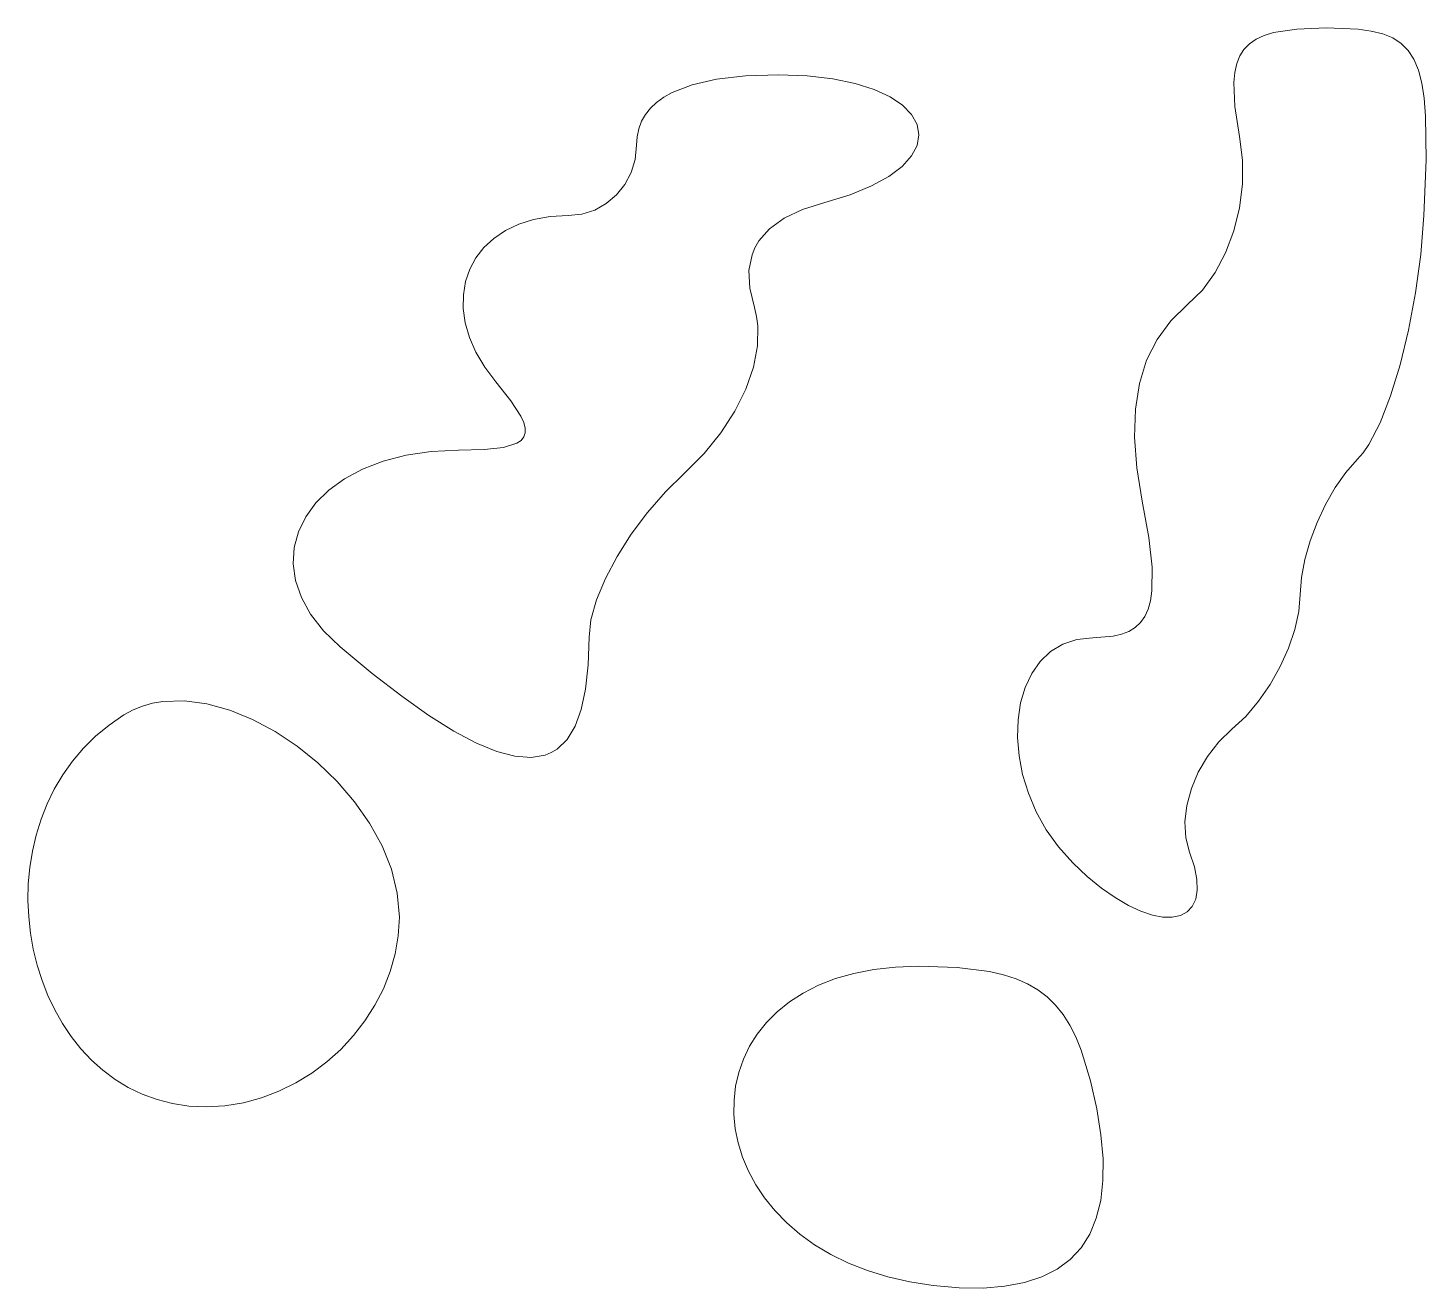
# Model space of a CAD drawing. Header units: millimetres. Extents: x -199 to 251, y -179 to 271.
# Drawn here: x 66.35 to 86.99, y -154.22 to -135.62 of the extents above; entities that cross this region are included whole.
import ezdxf

# ---------------------------------------------------------------- set-up
doc = ezdxf.new("R2010")
doc.units = ezdxf.units.MM
doc.header["$MEASUREMENT"] = 0
doc.layers.add('Camada 1', color=7, linetype='Continuous')

msp = doc.modelspace()

# ---------------------------------------------------------------- linework, layer by layer
at = {"layer": 'Camada 1', "color": 250, "lineweight": 18}
for points, knots in [([(81.0369, -146.6379), (81.0369, -146.6379), (81.1211, -146.9151), (81.1211, -146.9151), (81.1211, -146.9151), (81.1211, -146.9151), (81.2366, -147.1887), (81.2366, -147.1887), (81.2366, -147.1887), (81.2366, -147.1887), (81.3841, -147.4544), (81.3841, -147.4544), (81.3841, -147.4544), (81.3841, -147.4544), (81.5638, -147.7075), (81.5638, -147.7075), (81.5638, -147.7075), (81.5638, -147.7075), (81.7761, -147.9438), (81.7761, -147.9438), (81.7761, -147.9438), (81.7761, -147.9438), (81.9906, -148.1432), (81.9906, -148.1432), (81.9906, -148.1432), (81.9906, -148.1432), (82.2004, -148.3139), (82.2004, -148.3139), (82.2004, -148.3139), (82.2004, -148.3139), (82.4035, -148.4559), (82.4035, -148.4559), (82.4035, -148.4559), (82.4035, -148.4559), (82.5979, -148.5696), (82.5979, -148.5696), (82.5979, -148.5696), (82.5979, -148.5696), (82.7814, -148.655), (82.7814, -148.655), (82.7814, -148.655), (82.7814, -148.655), (82.9521, -148.7125), (82.9521, -148.7125), (82.9521, -148.7125), (82.9521, -148.7125), (83.1079, -148.7421), (83.1079, -148.7421), (83.1079, -148.7421), (83.1079, -148.7421), (83.2467, -148.744), (83.2467, -148.744), (83.2467, -148.744), (83.2467, -148.744), (83.3665, -148.7185), (83.3665, -148.7185), (83.3665, -148.7185), (83.3665, -148.7185), (83.4654, -148.6657), (83.4654, -148.6657), (83.4654, -148.6657), (83.4654, -148.6657), (83.5412, -148.5858), (83.5412, -148.5858), (83.5412, -148.5858), (83.5412, -148.5858), (83.5917, -148.479), (83.5917, -148.479), (83.5917, -148.479), (83.5917, -148.479), (83.6152, -148.3455), (83.6152, -148.3455), (83.6152, -148.3455), (83.6152, -148.3455), (83.6095, -148.1855), (83.6095, -148.1855), (83.6095, -148.1855), (83.6095, -148.1855), (83.5726, -147.9991), (83.5726, -147.9991), (83.5726, -147.9991), (83.5726, -147.9991), (83.5024, -147.7866), (83.5024, -147.7866), (83.5024, -147.7866), (83.5024, -147.7866), (83.446, -147.5711), (83.446, -147.5711), (83.446, -147.5711), (83.446, -147.5711), (83.4332, -147.3375), (83.4332, -147.3375), (83.4332, -147.3375), (83.4332, -147.3375), (83.4614, -147.0931), (83.4614, -147.0931), (83.4614, -147.0931), (83.4614, -147.0931), (83.528, -146.8454), (83.528, -146.8454), (83.528, -146.8454), (83.528, -146.8454), (83.6305, -146.6018), (83.6305, -146.6018), (83.6305, -146.6018), (83.6305, -146.6018), (83.7663, -146.3699), (83.7663, -146.3699), (83.7663, -146.3699), (83.7663, -146.3699), (83.9328, -146.157), (83.9328, -146.157), (83.9328, -146.157), (83.9328, -146.157), (84.1275, -145.9707), (84.1275, -145.9707), (84.1275, -145.9707), (84.1275, -145.9707), (84.3302, -145.7805), (84.3302, -145.7805), (84.3302, -145.7805), (84.3302, -145.7805), (84.5193, -145.5573), (84.5193, -145.5573), (84.5193, -145.5573), (84.5193, -145.5573), (84.6906, -145.3092), (84.6906, -145.3092), (84.6906, -145.3092), (84.6906, -145.3092), (84.84, -145.0444), (84.84, -145.0444), (84.84, -145.0444), (84.84, -145.0444), (84.9634, -144.7709), (84.9634, -144.7709), (84.9634, -144.7709), (84.9634, -144.7709), (85.0567, -144.4972), (85.0567, -144.4972), (85.0567, -144.4972), (85.0567, -144.4972), (85.1157, -144.2311), (85.1157, -144.2311), (85.1157, -144.2311), (85.1157, -144.2311), (85.1363, -143.9809), (85.1363, -143.9809), (85.1363, -143.9809), (85.1363, -143.9809), (85.1534, -143.7305), (85.1534, -143.7305), (85.1534, -143.7305), (85.1534, -143.7305), (85.2026, -143.4641), (85.2026, -143.4641), (85.2026, -143.4641), (85.2026, -143.4641), (85.2802, -143.1899), (85.2802, -143.1899), (85.2802, -143.1899), (85.2802, -143.1899), (85.383, -142.916), (85.383, -142.916), (85.383, -142.916), (85.383, -142.916), (85.5075, -142.6507), (85.5075, -142.6507), (85.5075, -142.6507), (85.5075, -142.6507), (85.6501, -142.4022), (85.6501, -142.4022), (85.6501, -142.4022), (85.6501, -142.4022), (85.8075, -142.1784), (85.8075, -142.1784), (85.8075, -142.1784), (85.8075, -142.1784), (85.9763, -141.9878), (85.9763, -141.9878), (85.9763, -141.9878), (85.9763, -141.9878), (86.0625, -141.8889), (86.0625, -141.8889), (86.0625, -141.8889), (86.0625, -141.8889), (86.1478, -141.7645), (86.1478, -141.7645), (86.1478, -141.7645), (86.1478, -141.7645), (86.3135, -141.4469), (86.3135, -141.4469), (86.3135, -141.4469), (86.3135, -141.4469), (86.4694, -141.0496), (86.4694, -141.0496), (86.4694, -141.0496), (86.4694, -141.0496), (86.6114, -140.5876), (86.6114, -140.5876), (86.6114, -140.5876), (86.6114, -140.5876), (86.7355, -140.0754), (86.7355, -140.0754), (86.7355, -140.0754), (86.7355, -140.0754), (86.8376, -139.5281), (86.8376, -139.5281), (86.8376, -139.5281), (86.8376, -139.5281), (86.9138, -138.9601), (86.9138, -138.9601), (86.9138, -138.9601), (86.9138, -138.9601), (86.9599, -138.3864), (86.9599, -138.3864), (86.9599, -138.3864), (86.9599, -138.3864), (86.9922, -137.5613), (86.9922, -137.5613), (86.9922, -137.5613), (86.9922, -137.5613), (86.9862, -136.9161), (86.9862, -136.9161), (86.9862, -136.9161), (86.9862, -136.9161), (86.9654, -136.6542), (86.9654, -136.6542), (86.9654, -136.6542), (86.9654, -136.6542), (86.9307, -136.4292), (86.9307, -136.4292), (86.9307, -136.4292), (86.9307, -136.4292), (86.8809, -136.2384), (86.8809, -136.2384), (86.8809, -136.2384), (86.8809, -136.2384), (86.8144, -136.0791), (86.8144, -136.0791), (86.8144, -136.0791), (86.8144, -136.0791), (86.7299, -135.9486), (86.7299, -135.9486), (86.7299, -135.9486), (86.7299, -135.9486), (86.6261, -135.8443), (86.6261, -135.8443), (86.6261, -135.8443), (86.6261, -135.8443), (86.5015, -135.7634), (86.5015, -135.7634), (86.5015, -135.7634), (86.5015, -135.7634), (86.3546, -135.7032), (86.3546, -135.7032), (86.3546, -135.7032), (86.3546, -135.7032), (86.1841, -135.6611), (86.1841, -135.6611), (86.1841, -135.6611), (86.1841, -135.6611), (85.9887, -135.6344), (85.9887, -135.6344), (85.9887, -135.6344), (85.9887, -135.6344), (85.5171, -135.6162), (85.5171, -135.6162), (85.5171, -135.6162), (85.5171, -135.6162), (85.0844, -135.632), (85.0844, -135.632), (85.0844, -135.632), (85.0844, -135.632), (84.7423, -135.6846), (84.7423, -135.6846), (84.7423, -135.6846), (84.7423, -135.6846), (84.6032, -135.7273), (84.6032, -135.7273), (84.6032, -135.7273), (84.6032, -135.7273), (84.4845, -135.7821), (84.4845, -135.7821), (84.4845, -135.7821), (84.4845, -135.7821), (84.3852, -135.85), (84.3852, -135.85), (84.3852, -135.85), (84.3852, -135.85), (84.3047, -135.9321), (84.3047, -135.9321), (84.3047, -135.9321), (84.3047, -135.9321), (84.2421, -136.0293), (84.2421, -136.0293), (84.2421, -136.0293), (84.2421, -136.0293), (84.1966, -136.1427), (84.1966, -136.1427), (84.1966, -136.1427), (84.1966, -136.1427), (84.1675, -136.2732), (84.1675, -136.2732), (84.1675, -136.2732), (84.1675, -136.2732), (84.1539, -136.4217), (84.1539, -136.4217), (84.1539, -136.4217), (84.1539, -136.4217), (84.1704, -136.7771), (84.1704, -136.7771), (84.1704, -136.7771), (84.1704, -136.7771), (84.2395, -137.2167), (84.2395, -137.2167), (84.2395, -137.2167), (84.2395, -137.2167), (84.283, -137.5669), (84.283, -137.5669), (84.283, -137.5669), (84.283, -137.5669), (84.2817, -137.9217), (84.2817, -137.9217), (84.2817, -137.9217), (84.2817, -137.9217), (84.2381, -138.2732), (84.2381, -138.2732), (84.2381, -138.2732), (84.2381, -138.2732), (84.1546, -138.6134), (84.1546, -138.6134), (84.1546, -138.6134), (84.1546, -138.6134), (84.0339, -138.9342), (84.0339, -138.9342), (84.0339, -138.9342), (84.0339, -138.9342), (83.8782, -139.2278), (83.8782, -139.2278), (83.8782, -139.2278), (83.8782, -139.2278), (83.6902, -139.486), (83.6902, -139.486), (83.6902, -139.486), (83.6902, -139.486), (83.4723, -139.701), (83.4723, -139.701), (83.4723, -139.701), (83.4723, -139.701), (83.223, -139.9414), (83.223, -139.9414), (83.223, -139.9414), (83.223, -139.9414), (83.0215, -140.2147), (83.0215, -140.2147), (83.0215, -140.2147), (83.0215, -140.2147), (82.8676, -140.5219), (82.8676, -140.5219), (82.8676, -140.5219), (82.8676, -140.5219), (82.7609, -140.864), (82.7609, -140.864), (82.7609, -140.864), (82.7609, -140.864), (82.7014, -141.242), (82.7014, -141.242), (82.7014, -141.242), (82.7014, -141.242), (82.6888, -141.657), (82.6888, -141.657), (82.6888, -141.657), (82.6888, -141.657), (82.7227, -142.1101), (82.7227, -142.1101), (82.7227, -142.1101), (82.7227, -142.1101), (82.803, -142.6021), (82.803, -142.6021), (82.803, -142.6021), (82.803, -142.6021), (82.899, -143.1384), (82.899, -143.1384), (82.899, -143.1384), (82.899, -143.1384), (82.947, -143.5779), (82.947, -143.5779), (82.947, -143.5779), (82.947, -143.5779), (82.9444, -143.9285), (82.9444, -143.9285), (82.9444, -143.9285), (82.9444, -143.9285), (82.9232, -144.0729), (82.9232, -144.0729), (82.9232, -144.0729), (82.9232, -144.0729), (82.8883, -144.198), (82.8883, -144.198), (82.8883, -144.198), (82.8883, -144.198), (82.8393, -144.3047), (82.8393, -144.3047), (82.8393, -144.3047), (82.8393, -144.3047), (82.7759, -144.394), (82.7759, -144.394), (82.7759, -144.394), (82.7759, -144.394), (82.6978, -144.467), (82.6978, -144.467), (82.6978, -144.467), (82.6978, -144.467), (82.6046, -144.5245), (82.6046, -144.5245), (82.6046, -144.5245), (82.6046, -144.5245), (82.4959, -144.5675), (82.4959, -144.5675), (82.4959, -144.5675), (82.4959, -144.5675), (82.3714, -144.597), (82.3714, -144.597), (82.3714, -144.597), (82.3714, -144.597), (82.0736, -144.6195), (82.0736, -144.6195), (82.0736, -144.6195), (82.0736, -144.6195), (81.838, -144.6436), (81.838, -144.6436), (81.838, -144.6436), (81.838, -144.6436), (81.6295, -144.7128), (81.6295, -144.7128), (81.6295, -144.7128), (81.6295, -144.7128), (81.4485, -144.8228), (81.4485, -144.8228), (81.4485, -144.8228), (81.4485, -144.8228), (81.2953, -144.9692), (81.2953, -144.9692), (81.2953, -144.9692), (81.2953, -144.9692), (81.1704, -145.1474), (81.1704, -145.1474), (81.1704, -145.1474), (81.1704, -145.1474), (81.0742, -145.353), (81.0742, -145.353), (81.0742, -145.353), (81.0742, -145.353), (81.007, -145.5817), (81.007, -145.5817), (81.007, -145.5817), (81.007, -145.5817), (80.9693, -145.829), (80.9693, -145.829), (80.9693, -145.829), (80.9693, -145.829), (80.9614, -146.0904), (80.9614, -146.0904), (80.9614, -146.0904), (80.9614, -146.0904), (80.9839, -146.3615), (80.9839, -146.3615), (80.9839, -146.3615), (80.9839, -146.3615), (81.0369, -146.6379), (81.0369, -146.6379)], [0, 0, 0, 0, 0.0084034, 0.0084034, 0.0084034, 0.0084034, 0.0168067, 0.0168067, 0.0168067, 0.0168067, 0.0252101, 0.0252101, 0.0252101, 0.0252101, 0.0336134, 0.0336134, 0.0336134, 0.0336134, 0.0420168, 0.0420168, 0.0420168, 0.0420168, 0.0504202, 0.0504202, 0.0504202, 0.0504202, 0.0588235, 0.0588235, 0.0588235, 0.0588235, 0.0672269, 0.0672269, 0.0672269, 0.0672269, 0.0756303, 0.0756303, 0.0756303, 0.0756303, 0.0840336, 0.0840336, 0.0840336, 0.0840336, 0.092437, 0.092437, 0.092437, 0.092437, 0.1008403, 0.1008403, 0.1008403, 0.1008403, 0.1092437, 0.1092437, 0.1092437, 0.1092437, 0.1176471, 0.1176471, 0.1176471, 0.1176471, 0.1260504, 0.1260504, 0.1260504, 0.1260504, 0.1344538, 0.1344538, 0.1344538, 0.1344538, 0.1428571, 0.1428571, 0.1428571, 0.1428571, 0.1512605, 0.1512605, 0.1512605, 0.1512605, 0.1596639, 0.1596639, 0.1596639, 0.1596639, 0.1680672, 0.1680672, 0.1680672, 0.1680672, 0.1764706, 0.1764706, 0.1764706, 0.1764706, 0.1848739, 0.1848739, 0.1848739, 0.1848739, 0.1932773, 0.1932773, 0.1932773, 0.1932773, 0.2016807, 0.2016807, 0.2016807, 0.2016807, 0.210084, 0.210084, 0.210084, 0.210084, 0.2184874, 0.2184874, 0.2184874, 0.2184874, 0.2268908, 0.2268908, 0.2268908, 0.2268908, 0.2352941, 0.2352941, 0.2352941, 0.2352941, 0.2436975, 0.2436975, 0.2436975, 0.2436975, 0.2521008, 0.2521008, 0.2521008, 0.2521008, 0.2605042, 0.2605042, 0.2605042, 0.2605042, 0.2689076, 0.2689076, 0.2689076, 0.2689076, 0.2773109, 0.2773109, 0.2773109, 0.2773109, 0.2857143, 0.2857143, 0.2857143, 0.2857143, 0.2941176, 0.2941176, 0.2941176, 0.2941176, 0.302521, 0.302521, 0.302521, 0.302521, 0.3109244, 0.3109244, 0.3109244, 0.3109244, 0.3193277, 0.3193277, 0.3193277, 0.3193277, 0.3277311, 0.3277311, 0.3277311, 0.3277311, 0.3361345, 0.3361345, 0.3361345, 0.3361345, 0.3445378, 0.3445378, 0.3445378, 0.3445378, 0.3529412, 0.3529412, 0.3529412, 0.3529412, 0.3613445, 0.3613445, 0.3613445, 0.3613445, 0.3697479, 0.3697479, 0.3697479, 0.3697479, 0.3781513, 0.3781513, 0.3781513, 0.3781513, 0.3865546, 0.3865546, 0.3865546, 0.3865546, 0.394958, 0.394958, 0.394958, 0.394958, 0.4033613, 0.4033613, 0.4033613, 0.4033613, 0.4117647, 0.4117647, 0.4117647, 0.4117647, 0.4201681, 0.4201681, 0.4201681, 0.4201681, 0.4285714, 0.4285714, 0.4285714, 0.4285714, 0.4369748, 0.4369748, 0.4369748, 0.4369748, 0.4453782, 0.4453782, 0.4453782, 0.4453782, 0.4537815, 0.4537815, 0.4537815, 0.4537815, 0.4621849, 0.4621849, 0.4621849, 0.4621849, 0.4705882, 0.4705882, 0.4705882, 0.4705882, 0.4789916, 0.4789916, 0.4789916, 0.4789916, 0.487395, 0.487395, 0.487395, 0.487395, 0.4957983, 0.4957983, 0.4957983, 0.4957983, 0.5042017, 0.5042017, 0.5042017, 0.5042017, 0.512605, 0.512605, 0.512605, 0.512605, 0.5210084, 0.5210084, 0.5210084, 0.5210084, 0.5294118, 0.5294118, 0.5294118, 0.5294118, 0.5378151, 0.5378151, 0.5378151, 0.5378151, 0.5462185, 0.5462185, 0.5462185, 0.5462185, 0.5546218, 0.5546218, 0.5546218, 0.5546218, 0.5630252, 0.5630252, 0.5630252, 0.5630252, 0.5714286, 0.5714286, 0.5714286, 0.5714286, 0.5798319, 0.5798319, 0.5798319, 0.5798319, 0.5882353, 0.5882353, 0.5882353, 0.5882353, 0.5966387, 0.5966387, 0.5966387, 0.5966387, 0.605042, 0.605042, 0.605042, 0.605042, 0.6134454, 0.6134454, 0.6134454, 0.6134454, 0.6218487, 0.6218487, 0.6218487, 0.6218487, 0.6302521, 0.6302521, 0.6302521, 0.6302521, 0.6386555, 0.6386555, 0.6386555, 0.6386555, 0.6470588, 0.6470588, 0.6470588, 0.6470588, 0.6554622, 0.6554622, 0.6554622, 0.6554622, 0.6638655, 0.6638655, 0.6638655, 0.6638655, 0.6722689, 0.6722689, 0.6722689, 0.6722689, 0.6806723, 0.6806723, 0.6806723, 0.6806723, 0.6890756, 0.6890756, 0.6890756, 0.6890756, 0.697479, 0.697479, 0.697479, 0.697479, 0.7058824, 0.7058824, 0.7058824, 0.7058824, 0.7142857, 0.7142857, 0.7142857, 0.7142857, 0.7226891, 0.7226891, 0.7226891, 0.7226891, 0.7310924, 0.7310924, 0.7310924, 0.7310924, 0.7394958, 0.7394958, 0.7394958, 0.7394958, 0.7478992, 0.7478992, 0.7478992, 0.7478992, 0.7563025, 0.7563025, 0.7563025, 0.7563025, 0.7647059, 0.7647059, 0.7647059, 0.7647059, 0.7731092, 0.7731092, 0.7731092, 0.7731092, 0.7815126, 0.7815126, 0.7815126, 0.7815126, 0.789916, 0.789916, 0.789916, 0.789916, 0.7983193, 0.7983193, 0.7983193, 0.7983193, 0.8067227, 0.8067227, 0.8067227, 0.8067227, 0.8151261, 0.8151261, 0.8151261, 0.8151261, 0.8235294, 0.8235294, 0.8235294, 0.8235294, 0.8319328, 0.8319328, 0.8319328, 0.8319328, 0.8403361, 0.8403361, 0.8403361, 0.8403361, 0.8487395, 0.8487395, 0.8487395, 0.8487395, 0.8571429, 0.8571429, 0.8571429, 0.8571429, 0.8655462, 0.8655462, 0.8655462, 0.8655462, 0.8739496, 0.8739496, 0.8739496, 0.8739496, 0.8823529, 0.8823529, 0.8823529, 0.8823529, 0.8907563, 0.8907563, 0.8907563, 0.8907563, 0.8991597, 0.8991597, 0.8991597, 0.8991597, 0.907563, 0.907563, 0.907563, 0.907563, 0.9159664, 0.9159664, 0.9159664, 0.9159664, 0.9243697, 0.9243697, 0.9243697, 0.9243697, 0.9327731, 0.9327731, 0.9327731, 0.9327731, 0.9411765, 0.9411765, 0.9411765, 0.9411765, 0.9495798, 0.9495798, 0.9495798, 0.9495798, 0.9579832, 0.9579832, 0.9579832, 0.9579832, 0.9663866, 0.9663866, 0.9663866, 0.9663866, 0.9747899, 0.9747899, 0.9747899, 0.9747899, 0.9831933, 0.9831933, 0.9831933, 0.9831933, 1, 1, 1, 1]), ([(79.0614, -137.8091), (79.0614, -137.8091), (79.2576, -137.6604), (79.2576, -137.6604), (79.2576, -137.6604), (79.2576, -137.6604), (79.3963, -137.506), (79.3963, -137.506), (79.3963, -137.506), (79.3963, -137.506), (79.4785, -137.3491), (79.4785, -137.3491), (79.4785, -137.3491), (79.4785, -137.3491), (79.5052, -137.1925), (79.5052, -137.1925), (79.5052, -137.1925), (79.5052, -137.1925), (79.4777, -137.0396), (79.4777, -137.0396), (79.4777, -137.0396), (79.4777, -137.0396), (79.397, -136.8932), (79.397, -136.8932), (79.397, -136.8932), (79.397, -136.8932), (79.2643, -136.7565), (79.2643, -136.7565), (79.2643, -136.7565), (79.2643, -136.7565), (79.0806, -136.6324), (79.0806, -136.6324), (79.0806, -136.6324), (79.0806, -136.6324), (78.8469, -136.524), (78.8469, -136.524), (78.8469, -136.524), (78.8469, -136.524), (78.5646, -136.4344), (78.5646, -136.4344), (78.5646, -136.4344), (78.5646, -136.4344), (78.2346, -136.3666), (78.2346, -136.3666), (78.2346, -136.3666), (78.2346, -136.3666), (77.8579, -136.3238), (77.8579, -136.3238), (77.8579, -136.3238), (77.8579, -136.3238), (77.4359, -136.3088), (77.4359, -136.3088), (77.4359, -136.3088), (77.4359, -136.3088), (76.9436, -136.325), (76.9436, -136.325), (76.9436, -136.325), (76.9436, -136.325), (76.5171, -136.3737), (76.5171, -136.3737), (76.5171, -136.3737), (76.5171, -136.3737), (76.1561, -136.4548), (76.1561, -136.4548), (76.1561, -136.4548), (76.1561, -136.4548), (75.8608, -136.5685), (75.8608, -136.5685), (75.8608, -136.5685), (75.8608, -136.5685), (75.7377, -136.6375), (75.7377, -136.6375), (75.7377, -136.6375), (75.7377, -136.6375), (75.6311, -136.7146), (75.6311, -136.7146), (75.6311, -136.7146), (75.6311, -136.7146), (75.5409, -136.7998), (75.5409, -136.7998), (75.5409, -136.7998), (75.5409, -136.7998), (75.467, -136.8931), (75.467, -136.8931), (75.467, -136.8931), (75.467, -136.8931), (75.4096, -136.9946), (75.4096, -136.9946), (75.4096, -136.9946), (75.4096, -136.9946), (75.3686, -137.1041), (75.3686, -137.1041), (75.3686, -137.1041), (75.3686, -137.1041), (75.344, -137.2218), (75.344, -137.2218), (75.344, -137.2218), (75.344, -137.2218), (75.3358, -137.3476), (75.3358, -137.3476), (75.3358, -137.3476), (75.3358, -137.3476), (75.3152, -137.5563), (75.3152, -137.5563), (75.3152, -137.5563), (75.3152, -137.5563), (75.2562, -137.751), (75.2562, -137.751), (75.2562, -137.751), (75.2562, -137.751), (75.163, -137.9274), (75.163, -137.9274), (75.163, -137.9274), (75.163, -137.9274), (75.0396, -138.0813), (75.0396, -138.0813), (75.0396, -138.0813), (75.0396, -138.0813), (74.8902, -138.2084), (74.8902, -138.2084), (74.8902, -138.2084), (74.8902, -138.2084), (74.7188, -138.3045), (74.7188, -138.3045), (74.7188, -138.3045), (74.7188, -138.3045), (74.5297, -138.3652), (74.5297, -138.3652), (74.5297, -138.3652), (74.5297, -138.3652), (74.327, -138.3864), (74.327, -138.3864), (74.327, -138.3864), (74.327, -138.3864), (74.0609, -138.4013), (74.0609, -138.4013), (74.0609, -138.4013), (74.0609, -138.4013), (73.8172, -138.4443), (73.8172, -138.4443), (73.8172, -138.4443), (73.8172, -138.4443), (73.5968, -138.5135), (73.5968, -138.5135), (73.5968, -138.5135), (73.5968, -138.5135), (73.4004, -138.6068), (73.4004, -138.6068), (73.4004, -138.6068), (73.4004, -138.6068), (73.2292, -138.7221), (73.2292, -138.7221), (73.2292, -138.7221), (73.2292, -138.7221), (73.084, -138.8572), (73.084, -138.8572), (73.084, -138.8572), (73.084, -138.8572), (72.9657, -139.0101), (72.9657, -139.0101), (72.9657, -139.0101), (72.9657, -139.0101), (72.8752, -139.1787), (72.8752, -139.1787), (72.8752, -139.1787), (72.8752, -139.1787), (72.8133, -139.3608), (72.8133, -139.3608), (72.8133, -139.3608), (72.8133, -139.3608), (72.7811, -139.5545), (72.7811, -139.5545), (72.7811, -139.5545), (72.7811, -139.5545), (72.7795, -139.7576), (72.7795, -139.7576), (72.7795, -139.7576), (72.7795, -139.7576), (72.8092, -139.968), (72.8092, -139.968), (72.8092, -139.968), (72.8092, -139.968), (72.8713, -140.1836), (72.8713, -140.1836), (72.8713, -140.1836), (72.8713, -140.1836), (72.9667, -140.4024), (72.9667, -140.4024), (72.9667, -140.4024), (72.9667, -140.4024), (73.0963, -140.6221), (73.0963, -140.6221), (73.0963, -140.6221), (73.0963, -140.6221), (73.2609, -140.8409), (73.2609, -140.8409), (73.2609, -140.8409), (73.2609, -140.8409), (73.4831, -141.1213), (73.4831, -141.1213), (73.4831, -141.1213), (73.4831, -141.1213), (73.628, -141.3467), (73.628, -141.3467), (73.628, -141.3467), (73.628, -141.3467), (73.6705, -141.4406), (73.6705, -141.4406), (73.6705, -141.4406), (73.6705, -141.4406), (73.6925, -141.5227), (73.6925, -141.5227), (73.6925, -141.5227), (73.6925, -141.5227), (73.6938, -141.5939), (73.6938, -141.5939), (73.6938, -141.5939), (73.6938, -141.5939), (73.6739, -141.6547), (73.6739, -141.6547), (73.6739, -141.6547), (73.6739, -141.6547), (73.6324, -141.7057), (73.6324, -141.7057), (73.6324, -141.7057), (73.6324, -141.7057), (73.569, -141.7479), (73.569, -141.7479), (73.569, -141.7479), (73.569, -141.7479), (73.3748, -141.8078), (73.3748, -141.8078), (73.3748, -141.8078), (73.3748, -141.8078), (73.0886, -141.8398), (73.0886, -141.8398), (73.0886, -141.8398), (73.0886, -141.8398), (72.7071, -141.8492), (72.7071, -141.8492), (72.7071, -141.8492), (72.7071, -141.8492), (72.306, -141.8682), (72.306, -141.8682), (72.306, -141.8682), (72.306, -141.8682), (71.9352, -141.9229), (71.9352, -141.9229), (71.9352, -141.9229), (71.9352, -141.9229), (71.5968, -142.0105), (71.5968, -142.0105), (71.5968, -142.0105), (71.5968, -142.0105), (71.2924, -142.1278), (71.2924, -142.1278), (71.2924, -142.1278), (71.2924, -142.1278), (71.024, -142.2719), (71.024, -142.2719), (71.024, -142.2719), (71.024, -142.2719), (70.7934, -142.4397), (70.7934, -142.4397), (70.7934, -142.4397), (70.7934, -142.4397), (70.6023, -142.6281), (70.6023, -142.6281), (70.6023, -142.6281), (70.6023, -142.6281), (70.4526, -142.8342), (70.4526, -142.8342), (70.4526, -142.8342), (70.4526, -142.8342), (70.3461, -143.055), (70.3461, -143.055), (70.3461, -143.055), (70.3461, -143.055), (70.2846, -143.2873), (70.2846, -143.2873), (70.2846, -143.2873), (70.2846, -143.2873), (70.27, -143.5283), (70.27, -143.5283), (70.27, -143.5283), (70.27, -143.5283), (70.3041, -143.7747), (70.3041, -143.7747), (70.3041, -143.7747), (70.3041, -143.7747), (70.3886, -144.0236), (70.3886, -144.0236), (70.3886, -144.0236), (70.3886, -144.0236), (70.5255, -144.2721), (70.5255, -144.2721), (70.5255, -144.2721), (70.5255, -144.2721), (70.7164, -144.5169), (70.7164, -144.5169), (70.7164, -144.5169), (70.7164, -144.5169), (70.9634, -144.7552), (70.9634, -144.7552), (70.9634, -144.7552), (70.9634, -144.7552), (71.4353, -145.145), (71.4353, -145.145), (71.4353, -145.145), (71.4353, -145.145), (71.8714, -145.4818), (71.8714, -145.4818), (71.8714, -145.4818), (71.8714, -145.4818), (72.2727, -145.7655), (72.2727, -145.7655), (72.2727, -145.7655), (72.2727, -145.7655), (72.6396, -145.9961), (72.6396, -145.9961), (72.6396, -145.9961), (72.6396, -145.9961), (72.9731, -146.1735), (72.9731, -146.1735), (72.9731, -146.1735), (72.9731, -146.1735), (73.2737, -146.2978), (73.2737, -146.2978), (73.2737, -146.2978), (73.2737, -146.2978), (73.5423, -146.369), (73.5423, -146.369), (73.5423, -146.369), (73.5423, -146.369), (73.7795, -146.3869), (73.7795, -146.3869), (73.7795, -146.3869), (73.7795, -146.3869), (73.9861, -146.3516), (73.9861, -146.3516), (73.9861, -146.3516), (73.9861, -146.3516), (74.0782, -146.314), (74.0782, -146.314), (74.0782, -146.314), (74.0782, -146.314), (74.1628, -146.263), (74.1628, -146.263), (74.1628, -146.263), (74.1628, -146.263), (74.3103, -146.1211), (74.3103, -146.1211), (74.3103, -146.1211), (74.3103, -146.1211), (74.4294, -145.9259), (74.4294, -145.9259), (74.4294, -145.9259), (74.4294, -145.9259), (74.5208, -145.6773), (74.5208, -145.6773), (74.5208, -145.6773), (74.5208, -145.6773), (74.5851, -145.3754), (74.5851, -145.3754), (74.5851, -145.3754), (74.5851, -145.3754), (74.6232, -145.02), (74.6232, -145.02), (74.6232, -145.02), (74.6232, -145.02), (74.6357, -144.6112), (74.6357, -144.6112), (74.6357, -144.6112), (74.6357, -144.6112), (74.6645, -144.352), (74.6645, -144.352), (74.6645, -144.352), (74.6645, -144.352), (74.747, -144.0603), (74.747, -144.0603), (74.747, -144.0603), (74.747, -144.0603), (74.8773, -143.7462), (74.8773, -143.7462), (74.8773, -143.7462), (74.8773, -143.7462), (75.0498, -143.4196), (75.0498, -143.4196), (75.0498, -143.4196), (75.0498, -143.4196), (75.2586, -143.0904), (75.2586, -143.0904), (75.2586, -143.0904), (75.2586, -143.0904), (75.4981, -142.7685), (75.4981, -142.7685), (75.4981, -142.7685), (75.4981, -142.7685), (75.7623, -142.4639), (75.7623, -142.4639), (75.7623, -142.4639), (75.7623, -142.4639), (76.0456, -142.1865), (76.0456, -142.1865), (76.0456, -142.1865), (76.0456, -142.1865), (76.3339, -141.8994), (76.3339, -141.8994), (76.3339, -141.8994), (76.3339, -141.8994), (76.5829, -141.5921), (76.5829, -141.5921), (76.5829, -141.5921), (76.5829, -141.5921), (76.7894, -141.272), (76.7894, -141.272), (76.7894, -141.272), (76.7894, -141.272), (76.9504, -140.9467), (76.9504, -140.9467), (76.9504, -140.9467), (76.9504, -140.9467), (77.0627, -140.6234), (77.0627, -140.6234), (77.0627, -140.6234), (77.0627, -140.6234), (77.1231, -140.3098), (77.1231, -140.3098), (77.1231, -140.3098), (77.1231, -140.3098), (77.1287, -140.0132), (77.1287, -140.0132), (77.1287, -140.0132), (77.1287, -140.0132), (77.1098, -139.8736), (77.1098, -139.8736), (77.1098, -139.8736), (77.1098, -139.8736), (77.0761, -139.7411), (77.0761, -139.7411), (77.0761, -139.7411), (77.0761, -139.7411), (77.0085, -139.4565), (77.0085, -139.4565), (77.0085, -139.4565), (77.0085, -139.4565), (76.997, -139.1985), (76.997, -139.1985), (76.997, -139.1985), (76.997, -139.1985), (77.0418, -138.9666), (77.0418, -138.9666), (77.0418, -138.9666), (77.0418, -138.9666), (77.0854, -138.8604), (77.0854, -138.8604), (77.0854, -138.8604), (77.0854, -138.8604), (77.1431, -138.7607), (77.1431, -138.7607), (77.1431, -138.7607), (77.1431, -138.7607), (77.301, -138.5804), (77.301, -138.5804), (77.301, -138.5804), (77.301, -138.5804), (77.5157, -138.4256), (77.5157, -138.4256), (77.5157, -138.4256), (77.5157, -138.4256), (77.7874, -138.296), (77.7874, -138.296), (77.7874, -138.296), (77.7874, -138.296), (78.1163, -138.1911), (78.1163, -138.1911), (78.1163, -138.1911), (78.1163, -138.1911), (78.4919, -138.0776), (78.4919, -138.0776), (78.4919, -138.0776), (78.4919, -138.0776), (78.8065, -137.9492), (78.8065, -137.9492), (78.8065, -137.9492), (78.8065, -137.9492), (79.0614, -137.8091), (79.0614, -137.8091)], [0, 0, 0, 0, 0.0081301, 0.0081301, 0.0081301, 0.0081301, 0.0162602, 0.0162602, 0.0162602, 0.0162602, 0.0243902, 0.0243902, 0.0243902, 0.0243902, 0.0325203, 0.0325203, 0.0325203, 0.0325203, 0.0406504, 0.0406504, 0.0406504, 0.0406504, 0.0487805, 0.0487805, 0.0487805, 0.0487805, 0.0569106, 0.0569106, 0.0569106, 0.0569106, 0.0650407, 0.0650407, 0.0650407, 0.0650407, 0.0731707, 0.0731707, 0.0731707, 0.0731707, 0.0813008, 0.0813008, 0.0813008, 0.0813008, 0.0894309, 0.0894309, 0.0894309, 0.0894309, 0.097561, 0.097561, 0.097561, 0.097561, 0.1056911, 0.1056911, 0.1056911, 0.1056911, 0.1138211, 0.1138211, 0.1138211, 0.1138211, 0.1219512, 0.1219512, 0.1219512, 0.1219512, 0.1300813, 0.1300813, 0.1300813, 0.1300813, 0.1382114, 0.1382114, 0.1382114, 0.1382114, 0.1463415, 0.1463415, 0.1463415, 0.1463415, 0.1544715, 0.1544715, 0.1544715, 0.1544715, 0.1626016, 0.1626016, 0.1626016, 0.1626016, 0.1707317, 0.1707317, 0.1707317, 0.1707317, 0.1788618, 0.1788618, 0.1788618, 0.1788618, 0.1869919, 0.1869919, 0.1869919, 0.1869919, 0.195122, 0.195122, 0.195122, 0.195122, 0.203252, 0.203252, 0.203252, 0.203252, 0.2113821, 0.2113821, 0.2113821, 0.2113821, 0.2195122, 0.2195122, 0.2195122, 0.2195122, 0.2276423, 0.2276423, 0.2276423, 0.2276423, 0.2357724, 0.2357724, 0.2357724, 0.2357724, 0.2439024, 0.2439024, 0.2439024, 0.2439024, 0.2520325, 0.2520325, 0.2520325, 0.2520325, 0.2601626, 0.2601626, 0.2601626, 0.2601626, 0.2682927, 0.2682927, 0.2682927, 0.2682927, 0.2764228, 0.2764228, 0.2764228, 0.2764228, 0.2845528, 0.2845528, 0.2845528, 0.2845528, 0.2926829, 0.2926829, 0.2926829, 0.2926829, 0.300813, 0.300813, 0.300813, 0.300813, 0.3089431, 0.3089431, 0.3089431, 0.3089431, 0.3170732, 0.3170732, 0.3170732, 0.3170732, 0.3252033, 0.3252033, 0.3252033, 0.3252033, 0.3333333, 0.3333333, 0.3333333, 0.3333333, 0.3414634, 0.3414634, 0.3414634, 0.3414634, 0.3495935, 0.3495935, 0.3495935, 0.3495935, 0.3577236, 0.3577236, 0.3577236, 0.3577236, 0.3658537, 0.3658537, 0.3658537, 0.3658537, 0.3739837, 0.3739837, 0.3739837, 0.3739837, 0.3821138, 0.3821138, 0.3821138, 0.3821138, 0.3902439, 0.3902439, 0.3902439, 0.3902439, 0.398374, 0.398374, 0.398374, 0.398374, 0.4065041, 0.4065041, 0.4065041, 0.4065041, 0.4146341, 0.4146341, 0.4146341, 0.4146341, 0.4227642, 0.4227642, 0.4227642, 0.4227642, 0.4308943, 0.4308943, 0.4308943, 0.4308943, 0.4390244, 0.4390244, 0.4390244, 0.4390244, 0.4471545, 0.4471545, 0.4471545, 0.4471545, 0.4552846, 0.4552846, 0.4552846, 0.4552846, 0.4634146, 0.4634146, 0.4634146, 0.4634146, 0.4715447, 0.4715447, 0.4715447, 0.4715447, 0.4796748, 0.4796748, 0.4796748, 0.4796748, 0.4878049, 0.4878049, 0.4878049, 0.4878049, 0.495935, 0.495935, 0.495935, 0.495935, 0.504065, 0.504065, 0.504065, 0.504065, 0.5121951, 0.5121951, 0.5121951, 0.5121951, 0.5203252, 0.5203252, 0.5203252, 0.5203252, 0.5284553, 0.5284553, 0.5284553, 0.5284553, 0.5365854, 0.5365854, 0.5365854, 0.5365854, 0.5447154, 0.5447154, 0.5447154, 0.5447154, 0.5528455, 0.5528455, 0.5528455, 0.5528455, 0.5609756, 0.5609756, 0.5609756, 0.5609756, 0.5691057, 0.5691057, 0.5691057, 0.5691057, 0.5772358, 0.5772358, 0.5772358, 0.5772358, 0.5853659, 0.5853659, 0.5853659, 0.5853659, 0.5934959, 0.5934959, 0.5934959, 0.5934959, 0.601626, 0.601626, 0.601626, 0.601626, 0.6097561, 0.6097561, 0.6097561, 0.6097561, 0.6178862, 0.6178862, 0.6178862, 0.6178862, 0.6260163, 0.6260163, 0.6260163, 0.6260163, 0.6341463, 0.6341463, 0.6341463, 0.6341463, 0.6422764, 0.6422764, 0.6422764, 0.6422764, 0.6504065, 0.6504065, 0.6504065, 0.6504065, 0.6585366, 0.6585366, 0.6585366, 0.6585366, 0.6666667, 0.6666667, 0.6666667, 0.6666667, 0.6747967, 0.6747967, 0.6747967, 0.6747967, 0.6829268, 0.6829268, 0.6829268, 0.6829268, 0.6910569, 0.6910569, 0.6910569, 0.6910569, 0.699187, 0.699187, 0.699187, 0.699187, 0.7073171, 0.7073171, 0.7073171, 0.7073171, 0.7154472, 0.7154472, 0.7154472, 0.7154472, 0.7235772, 0.7235772, 0.7235772, 0.7235772, 0.7317073, 0.7317073, 0.7317073, 0.7317073, 0.7398374, 0.7398374, 0.7398374, 0.7398374, 0.7479675, 0.7479675, 0.7479675, 0.7479675, 0.7560976, 0.7560976, 0.7560976, 0.7560976, 0.7642276, 0.7642276, 0.7642276, 0.7642276, 0.7723577, 0.7723577, 0.7723577, 0.7723577, 0.7804878, 0.7804878, 0.7804878, 0.7804878, 0.7886179, 0.7886179, 0.7886179, 0.7886179, 0.796748, 0.796748, 0.796748, 0.796748, 0.804878, 0.804878, 0.804878, 0.804878, 0.8130081, 0.8130081, 0.8130081, 0.8130081, 0.8211382, 0.8211382, 0.8211382, 0.8211382, 0.8292683, 0.8292683, 0.8292683, 0.8292683, 0.8373984, 0.8373984, 0.8373984, 0.8373984, 0.8455285, 0.8455285, 0.8455285, 0.8455285, 0.8536585, 0.8536585, 0.8536585, 0.8536585, 0.8617886, 0.8617886, 0.8617886, 0.8617886, 0.8699187, 0.8699187, 0.8699187, 0.8699187, 0.8780488, 0.8780488, 0.8780488, 0.8780488, 0.8861789, 0.8861789, 0.8861789, 0.8861789, 0.8943089, 0.8943089, 0.8943089, 0.8943089, 0.902439, 0.902439, 0.902439, 0.902439, 0.9105691, 0.9105691, 0.9105691, 0.9105691, 0.9186992, 0.9186992, 0.9186992, 0.9186992, 0.9268293, 0.9268293, 0.9268293, 0.9268293, 0.9349593, 0.9349593, 0.9349593, 0.9349593, 0.9430894, 0.9430894, 0.9430894, 0.9430894, 0.9512195, 0.9512195, 0.9512195, 0.9512195, 0.9593496, 0.9593496, 0.9593496, 0.9593496, 0.9674797, 0.9674797, 0.9674797, 0.9674797, 0.9756098, 0.9756098, 0.9756098, 0.9756098, 0.9837398, 0.9837398, 0.9837398, 0.9837398, 1, 1, 1, 1]), ([(66.363, -148.7386), (66.363, -148.7386), (66.3893, -148.9796), (66.3893, -148.9796), (66.3893, -148.9796), (66.3893, -148.9796), (66.431, -149.2175), (66.431, -149.2175), (66.431, -149.2175), (66.431, -149.2175), (66.488, -149.451), (66.488, -149.451), (66.488, -149.451), (66.488, -149.451), (66.5599, -149.6787), (66.5599, -149.6787), (66.5599, -149.6787), (66.5599, -149.6787), (66.6464, -149.8995), (66.6464, -149.8995), (66.6464, -149.8995), (66.6464, -149.8995), (66.7473, -150.1119), (66.7473, -150.1119), (66.7473, -150.1119), (66.7473, -150.1119), (66.8623, -150.3148), (66.8623, -150.3148), (66.8623, -150.3148), (66.8623, -150.3148), (66.9911, -150.5068), (66.9911, -150.5068), (66.9911, -150.5068), (66.9911, -150.5068), (67.1335, -150.6867), (67.1335, -150.6867), (67.1335, -150.6867), (67.1335, -150.6867), (67.2892, -150.853), (67.2892, -150.853), (67.2892, -150.853), (67.2892, -150.853), (67.4579, -151.0047), (67.4579, -151.0047), (67.4579, -151.0047), (67.4579, -151.0047), (67.6393, -151.1404), (67.6393, -151.1404), (67.6393, -151.1404), (67.6393, -151.1404), (67.8333, -151.2586), (67.8333, -151.2586), (67.8333, -151.2586), (67.8333, -151.2586), (68.0395, -151.3583), (68.0395, -151.3583), (68.0395, -151.3583), (68.0395, -151.3583), (68.2576, -151.4381), (68.2576, -151.4381), (68.2576, -151.4381), (68.2576, -151.4381), (68.4874, -151.4967), (68.4874, -151.4967), (68.4874, -151.4967), (68.4874, -151.4967), (68.7285, -151.5327), (68.7285, -151.5327), (68.7285, -151.5327), (68.7285, -151.5327), (68.9808, -151.5451), (68.9808, -151.5451), (68.9808, -151.5451), (68.9808, -151.5451), (69.2595, -151.5297), (69.2595, -151.5297), (69.2595, -151.5297), (69.2595, -151.5297), (69.5332, -151.485), (69.5332, -151.485), (69.5332, -151.485), (69.5332, -151.485), (69.8001, -151.4124), (69.8001, -151.4124), (69.8001, -151.4124), (69.8001, -151.4124), (70.0583, -151.314), (70.0583, -151.314), (70.0583, -151.314), (70.0583, -151.314), (70.3062, -151.1912), (70.3062, -151.1912), (70.3062, -151.1912), (70.3062, -151.1912), (70.5418, -151.046), (70.5418, -151.046), (70.5418, -151.046), (70.5418, -151.046), (70.7635, -150.8801), (70.7635, -150.8801), (70.7635, -150.8801), (70.7635, -150.8801), (70.9695, -150.6952), (70.9695, -150.6952), (70.9695, -150.6952), (70.9695, -150.6952), (71.1579, -150.4931), (71.1579, -150.4931), (71.1579, -150.4931), (71.1579, -150.4931), (71.327, -150.2756), (71.327, -150.2756), (71.327, -150.2756), (71.327, -150.2756), (71.4749, -150.0443), (71.4749, -150.0443), (71.4749, -150.0443), (71.4749, -150.0443), (71.6, -149.8011), (71.6, -149.8011), (71.6, -149.8011), (71.6, -149.8011), (71.7004, -149.5477), (71.7004, -149.5477), (71.7004, -149.5477), (71.7004, -149.5477), (71.7743, -149.2858), (71.7743, -149.2858), (71.7743, -149.2858), (71.7743, -149.2858), (71.82, -149.0172), (71.82, -149.0172), (71.82, -149.0172), (71.82, -149.0172), (71.8356, -148.7437), (71.8356, -148.7437), (71.8356, -148.7437), (71.8356, -148.7437), (71.8053, -148.3893), (71.8053, -148.3893), (71.8053, -148.3893), (71.8053, -148.3893), (71.7181, -148.0375), (71.7181, -148.0375), (71.7181, -148.0375), (71.7181, -148.0375), (71.5799, -147.6924), (71.5799, -147.6924), (71.5799, -147.6924), (71.5799, -147.6924), (71.3965, -147.3585), (71.3965, -147.3585), (71.3965, -147.3585), (71.3965, -147.3585), (71.1736, -147.0398), (71.1736, -147.0398), (71.1736, -147.0398), (71.1736, -147.0398), (70.917, -146.7407), (70.917, -146.7407), (70.917, -146.7407), (70.917, -146.7407), (70.6324, -146.4653), (70.6324, -146.4653), (70.6324, -146.4653), (70.6324, -146.4653), (70.3258, -146.218), (70.3258, -146.218), (70.3258, -146.218), (70.3258, -146.218), (70.0028, -146.003), (70.0028, -146.003), (70.0028, -146.003), (70.0028, -146.003), (69.6692, -145.8244), (69.6692, -145.8244), (69.6692, -145.8244), (69.6692, -145.8244), (69.3308, -145.6867), (69.3308, -145.6867), (69.3308, -145.6867), (69.3308, -145.6867), (68.9934, -145.594), (68.9934, -145.594), (68.9934, -145.594), (68.9934, -145.594), (68.6627, -145.5505), (68.6627, -145.5505), (68.6627, -145.5505), (68.6627, -145.5505), (68.3446, -145.5605), (68.3446, -145.5605), (68.3446, -145.5605), (68.3446, -145.5605), (68.1921, -145.5869), (68.1921, -145.5869), (68.1921, -145.5869), (68.1921, -145.5869), (68.0448, -145.6283), (68.0448, -145.6283), (68.0448, -145.6283), (68.0448, -145.6283), (67.9036, -145.6852), (67.9036, -145.6852), (67.9036, -145.6852), (67.9036, -145.6852), (67.7691, -145.7581), (67.7691, -145.7581), (67.7691, -145.7581), (67.7691, -145.7581), (67.5506, -145.9074), (67.5506, -145.9074), (67.5506, -145.9074), (67.5506, -145.9074), (67.3514, -146.0717), (67.3514, -146.0717), (67.3514, -146.0717), (67.3514, -146.0717), (67.1711, -146.2497), (67.1711, -146.2497), (67.1711, -146.2497), (67.1711, -146.2497), (67.0096, -146.44), (67.0096, -146.44), (67.0096, -146.44), (67.0096, -146.44), (66.8664, -146.6414), (66.8664, -146.6414), (66.8664, -146.6414), (66.8664, -146.6414), (66.7414, -146.8525), (66.7414, -146.8525), (66.7414, -146.8525), (66.7414, -146.8525), (66.6344, -147.0721), (66.6344, -147.0721), (66.6344, -147.0721), (66.6344, -147.0721), (66.5449, -147.2989), (66.5449, -147.2989), (66.5449, -147.2989), (66.5449, -147.2989), (66.4728, -147.5316), (66.4728, -147.5316), (66.4728, -147.5316), (66.4728, -147.5316), (66.4177, -147.769), (66.4177, -147.769), (66.4177, -147.769), (66.4177, -147.769), (66.3795, -148.0096), (66.3795, -148.0096), (66.3795, -148.0096), (66.3795, -148.0096), (66.3578, -148.2523), (66.3578, -148.2523), (66.3578, -148.2523), (66.3578, -148.2523), (66.3524, -148.4957), (66.3524, -148.4957), (66.3524, -148.4957), (66.3524, -148.4957), (66.363, -148.7386), (66.363, -148.7386)], [0, 0, 0, 0, 0.0149254, 0.0149254, 0.0149254, 0.0149254, 0.0298507, 0.0298507, 0.0298507, 0.0298507, 0.0447761, 0.0447761, 0.0447761, 0.0447761, 0.0597015, 0.0597015, 0.0597015, 0.0597015, 0.0746269, 0.0746269, 0.0746269, 0.0746269, 0.0895522, 0.0895522, 0.0895522, 0.0895522, 0.1044776, 0.1044776, 0.1044776, 0.1044776, 0.119403, 0.119403, 0.119403, 0.119403, 0.1343284, 0.1343284, 0.1343284, 0.1343284, 0.1492537, 0.1492537, 0.1492537, 0.1492537, 0.1641791, 0.1641791, 0.1641791, 0.1641791, 0.1791045, 0.1791045, 0.1791045, 0.1791045, 0.1940299, 0.1940299, 0.1940299, 0.1940299, 0.2089552, 0.2089552, 0.2089552, 0.2089552, 0.2238806, 0.2238806, 0.2238806, 0.2238806, 0.238806, 0.238806, 0.238806, 0.238806, 0.2537313, 0.2537313, 0.2537313, 0.2537313, 0.2686567, 0.2686567, 0.2686567, 0.2686567, 0.2835821, 0.2835821, 0.2835821, 0.2835821, 0.2985075, 0.2985075, 0.2985075, 0.2985075, 0.3134328, 0.3134328, 0.3134328, 0.3134328, 0.3283582, 0.3283582, 0.3283582, 0.3283582, 0.3432836, 0.3432836, 0.3432836, 0.3432836, 0.358209, 0.358209, 0.358209, 0.358209, 0.3731343, 0.3731343, 0.3731343, 0.3731343, 0.3880597, 0.3880597, 0.3880597, 0.3880597, 0.4029851, 0.4029851, 0.4029851, 0.4029851, 0.4179104, 0.4179104, 0.4179104, 0.4179104, 0.4328358, 0.4328358, 0.4328358, 0.4328358, 0.4477612, 0.4477612, 0.4477612, 0.4477612, 0.4626866, 0.4626866, 0.4626866, 0.4626866, 0.4776119, 0.4776119, 0.4776119, 0.4776119, 0.4925373, 0.4925373, 0.4925373, 0.4925373, 0.5074627, 0.5074627, 0.5074627, 0.5074627, 0.5223881, 0.5223881, 0.5223881, 0.5223881, 0.5373134, 0.5373134, 0.5373134, 0.5373134, 0.5522388, 0.5522388, 0.5522388, 0.5522388, 0.5671642, 0.5671642, 0.5671642, 0.5671642, 0.5820896, 0.5820896, 0.5820896, 0.5820896, 0.5970149, 0.5970149, 0.5970149, 0.5970149, 0.6119403, 0.6119403, 0.6119403, 0.6119403, 0.6268657, 0.6268657, 0.6268657, 0.6268657, 0.641791, 0.641791, 0.641791, 0.641791, 0.6567164, 0.6567164, 0.6567164, 0.6567164, 0.6716418, 0.6716418, 0.6716418, 0.6716418, 0.6865672, 0.6865672, 0.6865672, 0.6865672, 0.7014925, 0.7014925, 0.7014925, 0.7014925, 0.7164179, 0.7164179, 0.7164179, 0.7164179, 0.7313433, 0.7313433, 0.7313433, 0.7313433, 0.7462687, 0.7462687, 0.7462687, 0.7462687, 0.761194, 0.761194, 0.761194, 0.761194, 0.7761194, 0.7761194, 0.7761194, 0.7761194, 0.7910448, 0.7910448, 0.7910448, 0.7910448, 0.8059701, 0.8059701, 0.8059701, 0.8059701, 0.8208955, 0.8208955, 0.8208955, 0.8208955, 0.8358209, 0.8358209, 0.8358209, 0.8358209, 0.8507463, 0.8507463, 0.8507463, 0.8507463, 0.8656716, 0.8656716, 0.8656716, 0.8656716, 0.880597, 0.880597, 0.880597, 0.880597, 0.8955224, 0.8955224, 0.8955224, 0.8955224, 0.9104478, 0.9104478, 0.9104478, 0.9104478, 0.9253731, 0.9253731, 0.9253731, 0.9253731, 0.9402985, 0.9402985, 0.9402985, 0.9402985, 0.9552239, 0.9552239, 0.9552239, 0.9552239, 0.9701493, 0.9701493, 0.9701493, 0.9701493, 1, 1, 1, 1]), ([(80.0706, -149.4857), (80.0706, -149.4857), (79.501, -149.4674), (79.501, -149.4674), (79.501, -149.4674), (79.501, -149.4674), (79.1593, -149.4796), (79.1593, -149.4796), (79.1593, -149.4796), (79.1593, -149.4796), (78.8407, -149.5154), (78.8407, -149.5154), (78.8407, -149.5154), (78.8407, -149.5154), (78.5454, -149.5732), (78.5454, -149.5732), (78.5454, -149.5732), (78.5454, -149.5732), (78.2729, -149.6515), (78.2729, -149.6515), (78.2729, -149.6515), (78.2729, -149.6515), (78.0234, -149.7489), (78.0234, -149.7489), (78.0234, -149.7489), (78.0234, -149.7489), (77.7969, -149.8639), (77.7969, -149.8639), (77.7969, -149.8639), (77.7969, -149.8639), (77.593, -149.9949), (77.593, -149.9949), (77.593, -149.9949), (77.593, -149.9949), (77.412, -150.1406), (77.412, -150.1406), (77.412, -150.1406), (77.412, -150.1406), (77.2537, -150.2995), (77.2537, -150.2995), (77.2537, -150.2995), (77.2537, -150.2995), (77.118, -150.47), (77.118, -150.47), (77.118, -150.47), (77.118, -150.47), (77.0047, -150.6507), (77.0047, -150.6507), (77.0047, -150.6507), (77.0047, -150.6507), (76.914, -150.8401), (76.914, -150.8401), (76.914, -150.8401), (76.914, -150.8401), (76.8457, -151.0368), (76.8457, -151.0368), (76.8457, -151.0368), (76.8457, -151.0368), (76.7997, -151.2392), (76.7997, -151.2392), (76.7997, -151.2392), (76.7997, -151.2392), (76.776, -151.4459), (76.776, -151.4459), (76.776, -151.4459), (76.776, -151.4459), (76.7745, -151.6555), (76.7745, -151.6555), (76.7745, -151.6555), (76.7745, -151.6555), (76.7952, -151.8663), (76.7952, -151.8663), (76.7952, -151.8663), (76.7952, -151.8663), (76.8378, -152.077), (76.8378, -152.077), (76.8378, -152.077), (76.8378, -152.077), (76.9026, -152.286), (76.9026, -152.286), (76.9026, -152.286), (76.9026, -152.286), (76.9892, -152.4919), (76.9892, -152.4919), (76.9892, -152.4919), (76.9892, -152.4919), (77.0977, -152.6932), (77.0977, -152.6932), (77.0977, -152.6932), (77.0977, -152.6932), (77.228, -152.8885), (77.228, -152.8885), (77.228, -152.8885), (77.228, -152.8885), (77.3801, -153.0762), (77.3801, -153.0762), (77.3801, -153.0762), (77.3801, -153.0762), (77.5538, -153.2549), (77.5538, -153.2549), (77.5538, -153.2549), (77.5538, -153.2549), (77.7491, -153.423), (77.7491, -153.423), (77.7491, -153.423), (77.7491, -153.423), (77.9659, -153.5792), (77.9659, -153.5792), (77.9659, -153.5792), (77.9659, -153.5792), (78.2042, -153.7219), (78.2042, -153.7219), (78.2042, -153.7219), (78.2042, -153.7219), (78.4639, -153.8496), (78.4639, -153.8496), (78.4639, -153.8496), (78.4639, -153.8496), (78.7449, -153.961), (78.7449, -153.961), (78.7449, -153.961), (78.7449, -153.961), (79.0472, -154.0544), (79.0472, -154.0544), (79.0472, -154.0544), (79.0472, -154.0544), (79.3706, -154.1285), (79.3706, -154.1285), (79.3706, -154.1285), (79.3706, -154.1285), (79.7152, -154.1816), (79.7152, -154.1816), (79.7152, -154.1816), (79.7152, -154.1816), (80.1011, -154.215), (80.1011, -154.215), (80.1011, -154.215), (80.1011, -154.215), (80.4547, -154.2191), (80.4547, -154.2191), (80.4547, -154.2191), (80.4547, -154.2191), (80.7759, -154.1939), (80.7759, -154.1939), (80.7759, -154.1939), (80.7759, -154.1939), (81.0648, -154.1392), (81.0648, -154.1392), (81.0648, -154.1392), (81.0648, -154.1392), (81.3215, -154.0551), (81.3215, -154.0551), (81.3215, -154.0551), (81.3215, -154.0551), (81.5461, -153.9414), (81.5461, -153.9414), (81.5461, -153.9414), (81.5461, -153.9414), (81.7386, -153.798), (81.7386, -153.798), (81.7386, -153.798), (81.7386, -153.798), (81.8991, -153.6249), (81.8991, -153.6249), (81.8991, -153.6249), (81.8991, -153.6249), (82.0277, -153.422), (82.0277, -153.422), (82.0277, -153.422), (82.0277, -153.422), (82.1243, -153.1891), (82.1243, -153.1891), (82.1243, -153.1891), (82.1243, -153.1891), (82.1892, -152.9264), (82.1892, -152.9264), (82.1892, -152.9264), (82.1892, -152.9264), (82.2223, -152.6334), (82.2223, -152.6334), (82.2223, -152.6334), (82.2223, -152.6334), (82.2238, -152.3103), (82.2238, -152.3103), (82.2238, -152.3103), (82.2238, -152.3103), (82.1936, -151.957), (82.1936, -151.957), (82.1936, -151.957), (82.1936, -151.957), (82.1318, -151.5734), (82.1318, -151.5734), (82.1318, -151.5734), (82.1318, -151.5734), (82.0386, -151.1593), (82.0386, -151.1593), (82.0386, -151.1593), (82.0386, -151.1593), (81.9008, -150.706), (81.9008, -150.706), (81.9008, -150.706), (81.9008, -150.706), (81.8212, -150.511), (81.8212, -150.511), (81.8212, -150.511), (81.8212, -150.511), (81.7326, -150.3358), (81.7326, -150.3358), (81.7326, -150.3358), (81.7326, -150.3358), (81.6339, -150.1795), (81.6339, -150.1795), (81.6339, -150.1795), (81.6339, -150.1795), (81.5236, -150.0414), (81.5236, -150.0414), (81.5236, -150.0414), (81.5236, -150.0414), (81.4005, -149.9207), (81.4005, -149.9207), (81.4005, -149.9207), (81.4005, -149.9207), (81.2633, -149.8163), (81.2633, -149.8163), (81.2633, -149.8163), (81.2633, -149.8163), (81.1107, -149.7274), (81.1107, -149.7274), (81.1107, -149.7274), (81.1107, -149.7274), (80.9413, -149.6532), (80.9413, -149.6532), (80.9413, -149.6532), (80.9413, -149.6532), (80.7539, -149.5928), (80.7539, -149.5928), (80.7539, -149.5928), (80.7539, -149.5928), (80.5472, -149.5454), (80.5472, -149.5454), (80.5472, -149.5454), (80.5472, -149.5454), (80.0706, -149.4857), (80.0706, -149.4857)], [0, 0, 0, 0, 0.016129, 0.016129, 0.016129, 0.016129, 0.0322581, 0.0322581, 0.0322581, 0.0322581, 0.0483871, 0.0483871, 0.0483871, 0.0483871, 0.0645161, 0.0645161, 0.0645161, 0.0645161, 0.0806452, 0.0806452, 0.0806452, 0.0806452, 0.0967742, 0.0967742, 0.0967742, 0.0967742, 0.1129032, 0.1129032, 0.1129032, 0.1129032, 0.1290323, 0.1290323, 0.1290323, 0.1290323, 0.1451613, 0.1451613, 0.1451613, 0.1451613, 0.1612903, 0.1612903, 0.1612903, 0.1612903, 0.1774194, 0.1774194, 0.1774194, 0.1774194, 0.1935484, 0.1935484, 0.1935484, 0.1935484, 0.2096774, 0.2096774, 0.2096774, 0.2096774, 0.2258065, 0.2258065, 0.2258065, 0.2258065, 0.2419355, 0.2419355, 0.2419355, 0.2419355, 0.2580645, 0.2580645, 0.2580645, 0.2580645, 0.2741935, 0.2741935, 0.2741935, 0.2741935, 0.2903226, 0.2903226, 0.2903226, 0.2903226, 0.3064516, 0.3064516, 0.3064516, 0.3064516, 0.3225806, 0.3225806, 0.3225806, 0.3225806, 0.3387097, 0.3387097, 0.3387097, 0.3387097, 0.3548387, 0.3548387, 0.3548387, 0.3548387, 0.3709677, 0.3709677, 0.3709677, 0.3709677, 0.3870968, 0.3870968, 0.3870968, 0.3870968, 0.4032258, 0.4032258, 0.4032258, 0.4032258, 0.4193548, 0.4193548, 0.4193548, 0.4193548, 0.4354839, 0.4354839, 0.4354839, 0.4354839, 0.4516129, 0.4516129, 0.4516129, 0.4516129, 0.4677419, 0.4677419, 0.4677419, 0.4677419, 0.483871, 0.483871, 0.483871, 0.483871, 0.5, 0.5, 0.5, 0.5, 0.516129, 0.516129, 0.516129, 0.516129, 0.5322581, 0.5322581, 0.5322581, 0.5322581, 0.5483871, 0.5483871, 0.5483871, 0.5483871, 0.5645161, 0.5645161, 0.5645161, 0.5645161, 0.5806452, 0.5806452, 0.5806452, 0.5806452, 0.5967742, 0.5967742, 0.5967742, 0.5967742, 0.6129032, 0.6129032, 0.6129032, 0.6129032, 0.6290323, 0.6290323, 0.6290323, 0.6290323, 0.6451613, 0.6451613, 0.6451613, 0.6451613, 0.6612903, 0.6612903, 0.6612903, 0.6612903, 0.6774194, 0.6774194, 0.6774194, 0.6774194, 0.6935484, 0.6935484, 0.6935484, 0.6935484, 0.7096774, 0.7096774, 0.7096774, 0.7096774, 0.7258065, 0.7258065, 0.7258065, 0.7258065, 0.7419355, 0.7419355, 0.7419355, 0.7419355, 0.7580645, 0.7580645, 0.7580645, 0.7580645, 0.7741935, 0.7741935, 0.7741935, 0.7741935, 0.7903226, 0.7903226, 0.7903226, 0.7903226, 0.8064516, 0.8064516, 0.8064516, 0.8064516, 0.8225806, 0.8225806, 0.8225806, 0.8225806, 0.8387097, 0.8387097, 0.8387097, 0.8387097, 0.8548387, 0.8548387, 0.8548387, 0.8548387, 0.8709677, 0.8709677, 0.8709677, 0.8709677, 0.8870968, 0.8870968, 0.8870968, 0.8870968, 0.9032258, 0.9032258, 0.9032258, 0.9032258, 0.9193548, 0.9193548, 0.9193548, 0.9193548, 0.9354839, 0.9354839, 0.9354839, 0.9354839, 0.9516129, 0.9516129, 0.9516129, 0.9516129, 0.9677419, 0.9677419, 0.9677419, 0.9677419, 1, 1, 1, 1])]:
    msp.add_open_spline(points, degree=3, knots=knots, dxfattribs=at)

doc.saveas('drawing.dxf')
